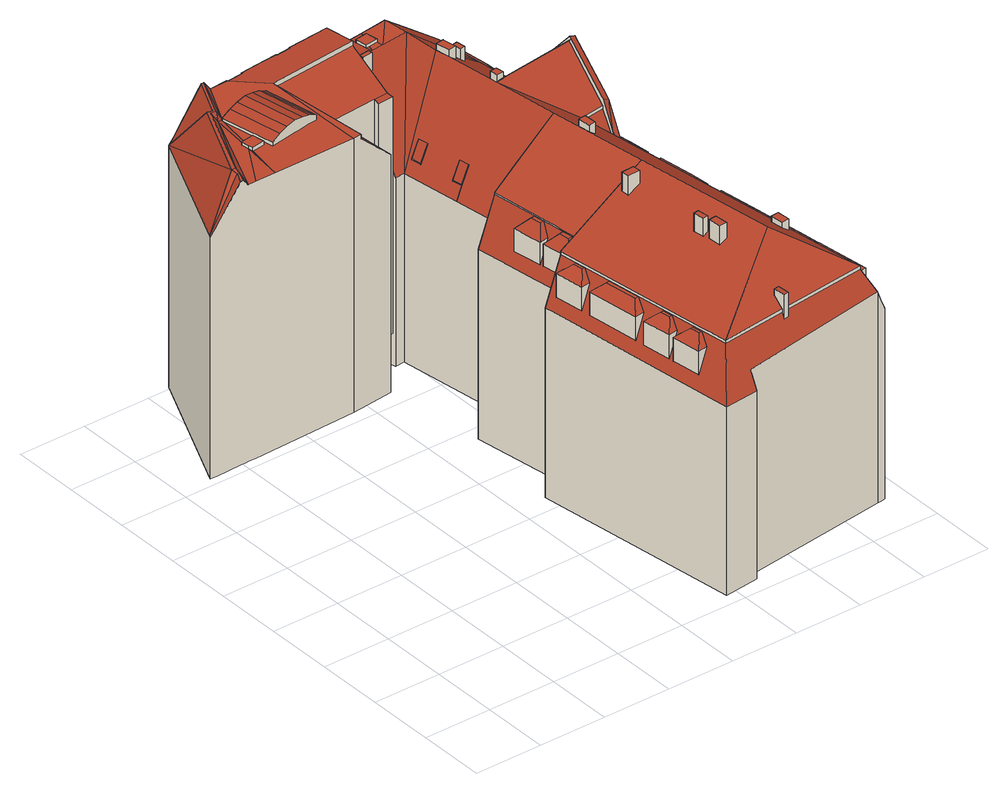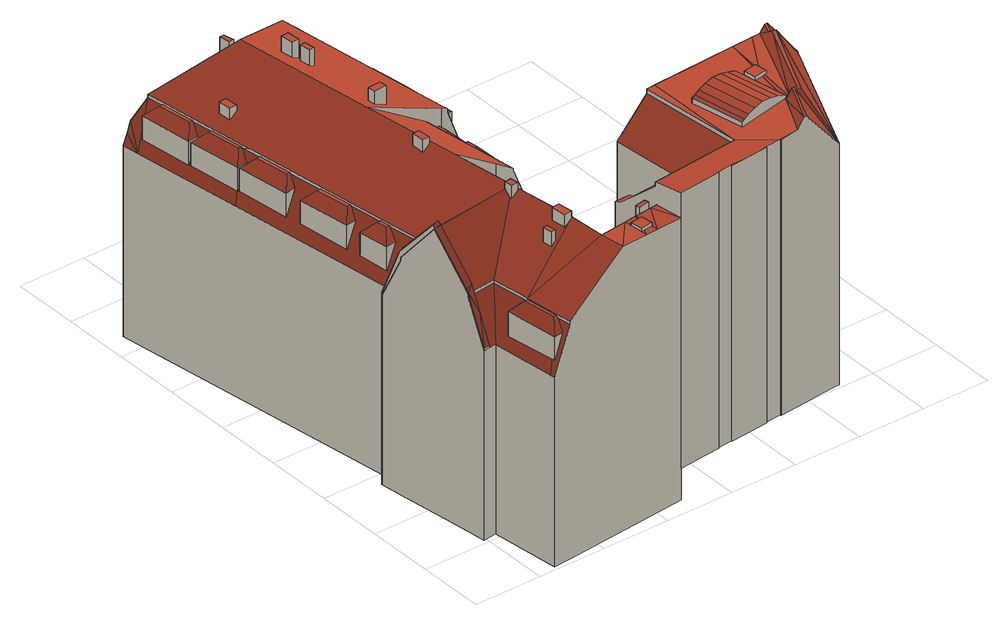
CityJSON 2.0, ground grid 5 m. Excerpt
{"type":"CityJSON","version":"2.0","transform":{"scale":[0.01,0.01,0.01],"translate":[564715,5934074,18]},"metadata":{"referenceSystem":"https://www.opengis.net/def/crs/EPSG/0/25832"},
"CityObjects":{
"building1":{"type":"Building","attributes":{"Grundfläche 2D":"136.764460","Grundhöhe NN":"20.629"},"children":["building1-1"],"geometry":[{"type":"Solid","lod":"3","boundaries":[[[[0,1,2,3]],[[1,4,5,2]],[[4,6,7,5]],[[6,8,9,7]],[[8,10,11,9]],[[10,12,13,11]],[[14,13,12,15,16,17,18,19,20]],[[21,22,23,24,25,26,27,28,29,30,31,32]],[[33,23,22]],[[34,25,24]],[[35,27,26]],[[36,37,28]],[[38,39,40,41,42]],[[43,44,38]],[[44,39,38]],[[45,46,47,48,49,43,50,29,28,37,51,52,53,54,55,56,57,58,59,60,61,62]],[[43,49,44]],[[63,52,51,41,40,39,49,48,47]],[[49,39,44]],[[64,29,50]],[[65,51,37]],[[66,67,51,65]],[[68,69,70,71,72,73,74]],[[75,76,72]],[[72,76,77,78]],[[79,80,75,81,82,83]],[[72,78,73]],[[75,80,76]],[[79,84,85,80]],[[86,87,67,66,65,88,74,73,78,77,76]],[[86,76,80,85]],[[89,42,85,84]],[[42,41,86]],[[86,41,87]],[[86,85,42]],[[90,91,92,93]],[[94,91,90,95,96,97]],[[98,99,96,95]],[[87,41,67]],[[41,51,67]],[[29,64,92,91]],[[94,30,29,91]],[[57,56,55,54,53,52,63,18,17,16,15,12,10,8,6,4,1,0]],[[18,63,47,46,20,19]],[[9,11,13,14,20,46,45,62,61,60,59,58,3,2,5,7]],[[58,57,0,3]],[[100,101,33,22,21,32,102,103]],[[24,23,104,105]],[[106,107,35,26,25,34,108,109]],[[28,27,110,111]],[[23,33,101,104]],[[27,35,107,110]],[[34,24,105,108]],[[36,28,111,112]],[[113,114,115,116,117,72,71,70,69,68,74,88,65,37,36,112,118]],[[81,75,72,117,119]],[[120,121,122,123,124,125,126,50,43,38,42,89,84,79,83,82,81,119,127]],[[128,93,92,64,50,126,129]],[[90,93,128,130]],[[95,90,130,131]],[[98,95,131,132]],[[99,98,132,133]],[[96,99,133,134,135,102,32,31,30,94,97]],[[129,126,125,124,123,122,121,120,127,119,117,116,115,114,113,118,112,111,110,107,106,109,108,105,104,101,100,103,102,135,134,133,132,131,130,128]]]],"semantics":{"surfaces":[{"type":"RoofSurface"},{"type":"WallSurface"},{"type":"GroundSurface"}],"values":[[0,0,0,0,0,0,0,0,0,0,0,0,0,0,0,0,0,0,0,0,0,0,0,0,0,0,0,0,0,0,0,0,0,0,0,0,0,0,0,0,1,1,1,1,1,1,1,1,1,1,1,1,1,1,1,1,1,1,1,1,1,1,1,2]]}}]},
"building1-1":{"type":"BuildingInstallation","parents":["building1"],"geometry":[{"type":"MultiSurface","lod":"3","boundaries":[[[136,137,138,139,140,141,142,143]],[[144,39,139,138]],[[39,44,140,139]],[[141,140,44,145]],[[145,49,146,143,142,141]],[[146,147,136,143]],[[147,48,40,144,138,137,136]]],"semantics":{"surfaces":[{"type":"RoofSurface"},{"type":"WallSurface"}],"values":[0,1,1,1,1,1,1]}}]},
"building2":{"type":"Building","attributes":{"Grundfläche 2D":"460.337021","Grundhöhe NN":"18.291"},"children":["building2-1","building2-2","building2-3","building2-4","building2-5","building2-6","building2-7","building2-8","building2-9","building2-10","building2-11","building2-12","building2-13","building2-14","building2-15","building2-16","building2-17","building2-18","building2-19","building2-20","building2-21","building2-22","building2-23","building2-24","building2-25","building2-26","building2-27"],"geometry":[{"type":"Solid","lod":"3","boundaries":[[[[148,149,150,151,152,153,154,155,156,157,158]],[[159,160,161,149]],[[161,150,149]],[[162,163,160]],[[163,161,160]],[[164,150,161,165,166,167,168,169],[170,171,172]],[[172,171,170]],[[173,174,175,176,177,178,179,180,166,165,181,182,183]],[[184,185,186,187,181]],[[182,181,187,186,188,189]],[[190,191,192,193,194,195,196,197,198]],[[199,200,195,194,193,192,191,201,202,203]],[[204,205,206,207,208,209]],[[206,205,210,211,212,213,214,215]],[[216,217,218,213,212,211,219,220,221]],[[222,223,224,225,226,227]],[[228,229,225]],[[225,229,226]],[[228,230,231,232,233,234,235]],[[233,229,228,235,234]],[[236,237,230]],[[231,230,237,233,232]],[[238,237,236]],[[239,240,241,242,243,244,245,246,247,248,249]],[[250,251,227,226]],[[251,250,252,195,200,199,203,253,227]],[[254,255,242,241,256,257,258,259,260,196,195]],[[242,255,261,262,263,264,265,266,267,268,269]],[[270,271,272,273,274,275,226,229,233,237,238]],[[275,250,226]],[[252,250,275,276,277,278,279,280,281,255,254,195],[282,283,284,276]],[[284,283,282,276]],[[285,286,287,288,289,290,291,292,293,294,295,296,297]],[[289,298,290]],[[154,153,299,300,301,302,303,304,305,306]],[[256,241,240,307,308]],[[279,261,255,281,280]],[[243,242,269,268,267,290,298,245,244]],[[206,203,202,201,208,207]],[[227,253,203,206,215,214,213,218,217,216,223,222]],[[249,248,247,304,303,302,301,300,299,153,240,239]],[[151,150,256,308,307,240,153,152]],[[150,164,169,168,167,166,258,257,256]],[[259,258,166,180,179,178,177,176,175,174,173,183,182,196,260]],[[188,198,197,196,182,189]],[[285,297,296,295,294,293,292,291,290,267,266,265,264,263,262]],[[155,154,309,310]],[[156,155,310,311]],[[312,158,157,156,311,313]],[[314,149,148,158,312,315]],[[316,317,162,160,159,149,314,318]],[[163,162,317,319]],[[181,165,161,163,319,320]],[[185,184,181,320,321]],[[185,321,322,323,324,325,326,327,209,208,201,191,190,198,188,186]],[[328,205,204,209,327,329]],[[219,211,210,205,328,330]],[[220,219,330,331,332,333,334,236,230,228,225,224,223,216,221]],[[335,336,274,273,272,271,270,238,236,334,337]],[[275,274,336,338]],[[339,279,278,277,276,275,338,340]],[[286,285,262,261,279,339,341,342]],[[289,288,287,286,342,343]],[[298,289,343,344]],[[345,305,304,247,246,245,298,344,346,347]],[[154,306,305,345,309]],[[341,339,340,338,336,335,337,334,333,332,331,330,328,329,327,326,325,324,323,322,321,320,319,317,316,318,314,315,312,313,311,310,309,345,347,346,344,343,342]]]],"semantics":{"surfaces":[{"type":"RoofSurface"},{"type":"WallSurface"},{"type":"GroundSurface"}],"values":[[0,0,0,0,0,0,0,0,0,0,0,0,0,0,0,0,0,0,0,0,0,0,0,0,0,0,0,0,0,0,0,0,0,0,0,0,1,1,1,1,1,1,1,1,1,1,1,1,1,1,1,1,1,1,1,1,1,1,1,1,1,1,1,1,1,1,2]]}}]},
"building2-1":{"type":"BuildingInstallation","parents":["building2"],"geometry":[{"type":"MultiSurface","lod":"3","boundaries":[[[348,300,349,350,351]],[[351,352,353,354,355,356,348]],[[355,354,353,357,299]],[[299,300,356,355]],[[300,348,356]],[[351,358,359,353,352]],[[353,359,357]],[[351,350,358]]],"semantics":{"surfaces":[{"type":"RoofSurface"},{"type":"WallSurface"}],"values":[0,0,0,0,0,1,1,1]}}]},
"building2-2":{"type":"BuildingInstallation","parents":["building2"],"geometry":[{"type":"MultiSurface","lod":"3","boundaries":[[[360,361,362,363]],[[362,364,176,365,366,363]],[[362,361,367,364]],[[175,367,361,360,368,369]],[[360,363,370,371]],[[368,360,371]],[[175,176,364,367]],[[363,366,370]]],"semantics":{"surfaces":[{"type":"RoofSurface"},{"type":"WallSurface"}],"values":[0,0,0,0,1,1,1,1]}}]},
"building2-3":{"type":"BuildingInstallation","parents":["building2"],"geometry":[{"type":"MultiSurface","lod":"3","boundaries":[[[372,373,374,375,376]],[[372,377,167,378,379,373]],[[372,376,380,377]],[[166,376,375,374,381,382]],[[166,380,376]],[[374,373,383,384]],[[381,374,384]],[[166,167,377,380]],[[373,379,383]]],"semantics":{"surfaces":[{"type":"RoofSurface"},{"type":"WallSurface"}],"values":[0,0,0,0,0,1,1,1,1]}}]},
"building2-4":{"type":"BuildingInstallation","parents":["building2"],"geometry":[{"type":"MultiSurface","lod":"3","boundaries":[[[385,386,387,388,389]],[[390,386,385,391]],[[392,393,385,389]],[[394,395,385,393,169,396]],[[391,385,395]],[[391,395,397]],[[168,392,389,388,387,398,399]],[[387,386,400,401]],[[398,387,401]],[[168,169,393,392]],[[172,395,394]],[[172,171,397,395]],[[171,170,391,397]],[[170,402,390,391]],[[402,400,386,390]]],"semantics":{"surfaces":[{"type":"RoofSurface"},{"type":"WallSurface"}],"values":[0,0,0,0,0,0,0,1,1,1,1,1,1,1,1]}}]},
"building2-5":{"type":"BuildingInstallation","parents":["building2"],"geometry":[{"type":"MultiSurface","lod":"3","boundaries":[[[403,404,405,406,407,408]],[[235,231,408,407,409]],[[231,410,403,408]],[[410,232,404,403]],[[411,406,405,404,232,234]],[[411,409,407,406]]],"semantics":{"surfaces":[{"type":"RoofSurface"},{"type":"WallSurface"}],"values":[0,1,1,1,1,1]}}]},
"building2-6":{"type":"BuildingInstallation","parents":["building2"],"geometry":[{"type":"MultiSurface","lod":"3","boundaries":[[[412,413,414,415,416,417,418,419]],[[412,297,420,421,413]],[[422,423,296,419,418,417]],[[296,297,412,419]],[[424,425,426,417,416,415,414,413,427,428]],[[417,426,422]],[[413,421,427]]],"semantics":{"surfaces":[{"type":"RoofSurface"},{"type":"WallSurface"}],"values":[0,0,0,0,1,1,1]}}]},
"building2-7":{"type":"BuildingInstallation","parents":["building2"],"geometry":[{"type":"MultiSurface","lod":"3","boundaries":[[[429,430,302,431,432,433]],[[301,302,430,434]],[[430,429,433,435,436,434]],[[437,301,434,436,435,438,439]],[[435,433,440,441]],[[441,438,435]],[[433,432,440]]],"semantics":{"surfaces":[{"type":"RoofSurface"},{"type":"WallSurface"}],"values":[0,0,0,0,1,1,1]}}]},
"building2-8":{"type":"BuildingInstallation","parents":["building2"],"geometry":[{"type":"MultiSurface","lod":"3","boundaries":[[[442,443,444,445,446]],[[443,442,447,448,449]],[[446,445,444,450,451]],[[442,446,451,447]],[[443,452,453,444]],[[450,444,453]],[[452,443,449]]],"semantics":{"surfaces":[{"type":"RoofSurface"},{"type":"WallSurface"}],"values":[0,0,0,0,1,1,1]}}]},
"building2-9":{"type":"BuildingInstallation","parents":["building2"],"geometry":[{"type":"MultiSurface","lod":"3","boundaries":[[[454,455,456,457,458,459,460,461]],[[457,462,193]],[[193,199,463,459,458,457]],[[464,462,457,456]],[[463,465,460,459]],[[466,455,454,461,460,465,200,194]],[[455,466,464,456]]],"semantics":{"surfaces":[{"type":"RoofSurface"},{"type":"WallSurface"}],"values":[0,1,1,1,1,1,1]}}]},
"building2-10":{"type":"BuildingInstallation","parents":["building2"],"geometry":[{"type":"MultiSurface","lod":"3","boundaries":[[[467,468,469,470,471]],[[467,472,468]],[[473,470,469]],[[474,473,469,468,251,475]],[[470,473,474,476]],[[477,467,471,470,476,478]],[[472,467,477,479]],[[468,472,479,251]]],"semantics":{"surfaces":[{"type":"RoofSurface"},{"type":"WallSurface"}],"values":[0,0,0,1,1,1,1,1]}}]},
"building2-11":{"type":"BuildingInstallation","parents":["building2"],"geometry":[{"type":"MultiSurface","lod":"3","boundaries":[[[480,481,482,483,484,485]],[[484,483,486,487,488,485]],[[489,482,481,480,490,491]],[[483,482,492,493]],[[489,492,482]],[[483,493,486]],[[480,485,494,495]],[[495,490,480]],[[485,488,494]]],"semantics":{"surfaces":[{"type":"RoofSurface"},{"type":"WallSurface"}],"values":[0,0,0,0,0,0,1,1,1]}}]},
"building2-12":{"type":"BuildingInstallation","parents":["building2"],"geometry":[{"type":"MultiSurface","lod":"3","boundaries":[[[496,497,498,499]],[[499,498,500,501]],[[496,499,501,502]],[[497,496,502,503]],[[498,497,503,500]]],"semantics":{"surfaces":[{"type":"RoofSurface"},{"type":"WallSurface"}],"values":[0,1,1,1,1]}}]},
"building2-13":{"type":"BuildingInstallation","parents":["building2"],"geometry":[{"type":"MultiSurface","lod":"3","boundaries":[[[504,505,506,507]],[[507,506,508,509]],[[504,507,509,510]],[[505,504,510,511]],[[506,505,511,508]]],"semantics":{"surfaces":[{"type":"RoofSurface"},{"type":"WallSurface"}],"values":[0,1,1,1,1]}}]},
"building2-14":{"type":"BuildingInstallation","parents":["building2"],"geometry":[{"type":"MultiSurface","lod":"3","boundaries":[[[512,513,514,515,516]],[[512,517,178,518,519,513]],[[520,517,512,516]],[[177,520,516,515,514,521,522]],[[514,513,523,524]],[[524,521,514]],[[177,178,517,520]],[[513,519,523]]],"semantics":{"surfaces":[{"type":"RoofSurface"},{"type":"WallSurface"}],"values":[0,0,0,0,1,1,1,1]}}]},
"building2-15":{"type":"BuildingInstallation","parents":["building2"],"geometry":[{"type":"MultiSurface","lod":"3","boundaries":[[[525,526,527,528]],[[529,530,528,527]],[[527,526,531,529]],[[525,528,530,532]],[[532,531,526,525]]],"semantics":{"surfaces":[{"type":"RoofSurface"},{"type":"WallSurface"}],"values":[0,1,1,1,1]}}]},
"building2-16":{"type":"BuildingInstallation","parents":["building2"],"geometry":[{"type":"MultiSurface","lod":"3","boundaries":[[[533,534,535,536,537,538]],[[152,539,536,535,534,540,307]],[[539,541,537,536]],[[308,542,533,538,537,541,151]],[[542,540,534,533]]],"semantics":{"surfaces":[{"type":"RoofSurface"},{"type":"WallSurface"}],"values":[0,1,1,1,1]}}]},
"building2-17":{"type":"BuildingInstallation","parents":["building2"],"geometry":[{"type":"MultiSurface","lod":"3","boundaries":[[[183,543,544,545,546,547]],[[548,545,544,549]],[[543,550,549,544]],[[551,548,549,550,173,552]],[[546,545,553]],[[183,173,550,543]],[[548,551,554]],[[545,548,554,553]]],"semantics":{"surfaces":[{"type":"RoofSurface"},{"type":"WallSurface"}],"values":[0,0,0,0,1,1,1,1]}}]},
"building2-18":{"type":"BuildingInstallation","parents":["building2"],"geometry":[{"type":"MultiSurface","lod":"3","boundaries":[[[555,556,557,558,559,560]],[[561,562,557,556]],[[562,563,558,557]],[[564,560,559,558,563,565]],[[564,566,561,556,555,560]]],"semantics":{"surfaces":[{"type":"RoofSurface"},{"type":"WallSurface"}],"values":[0,1,1,1,1]}}]},
"building2-19":{"type":"BuildingInstallation","parents":["building2"],"geometry":[{"type":"MultiSurface","lod":"3","boundaries":[[[567,568,569,570,214,571]],[[572,573,574,575,576,577,569,568,567]],[[578,576,575]],[[218,579,577,576,578,580]],[[579,570,569,577]],[[567,571,581]],[[573,572,567,581,582,583,212,584,575,574]],[[578,575,584,585]],[[580,578,585]],[[218,213,214,570,579]]],"semantics":{"surfaces":[{"type":"RoofSurface"},{"type":"WallSurface"}],"values":[0,0,0,0,0,1,1,1,1,1]}}]},
"building2-20":{"type":"BuildingInstallation","parents":["building2"],"geometry":[{"type":"MultiSurface","lod":"3","boundaries":[[[586,587,588,589,590,591,592,593]],[[592,293,594,595,593]],[[596,292,591,590,589]],[[292,293,592,591]],[[597,598,589,588,587,586,593,599,600]],[[598,601,596,589]],[[602,596,601]],[[593,595,599]]],"semantics":{"surfaces":[{"type":"RoofSurface"},{"type":"WallSurface"}],"values":[0,0,0,0,1,1,1,1]}}]},
"building2-21":{"type":"BuildingInstallation","parents":["building2"],"geometry":[{"type":"MultiSurface","lod":"3","boundaries":[[[603,604,605]],[[606,604,603]],[[607,604,606]],[[608,609,610,611,612,606]],[[612,607,606]],[[613,614,615,616,610,609]],[[617,615,614]],[[618,619,617]],[[617,619,620,615]],[[621,619,618]],[[184,185,603,605]],[[185,186,188,198,190,191,201,208,209,618,617,614,613,609,608,606,603]],[[209,204,621,618]],[[189,622,187,184,605,604,607,612,611,610,616,615,620,619,621,204,623,207,202,624,192,625,197]]],"semantics":{"surfaces":[{"type":"RoofSurface"},{"type":"WallSurface"}],"values":[0,0,0,0,0,0,0,0,0,0,1,1,1,1]}}]},
"building2-22":{"type":"BuildingInstallation","parents":["building2"],"geometry":[{"type":"MultiSurface","lod":"3","boundaries":[[[626,627,628,629,630]],[[631,628,627,632]],[[631,633,634,630,629,628]],[[634,635,626,630]],[[635,632,627,626]]],"semantics":{"surfaces":[{"type":"RoofSurface"},{"type":"WallSurface"}],"values":[0,1,1,1,1]}}]},
"building2-23":{"type":"BuildingInstallation","parents":["building2"],"geometry":[{"type":"MultiSurface","lod":"3","boundaries":[[[636,637,638,639]],[[640,641,639,638]],[[636,639,641,642]],[[642,643,637,636]],[[638,637,643,640]]],"semantics":{"surfaces":[{"type":"RoofSurface"},{"type":"WallSurface"}],"values":[0,1,1,1,1]}}]},
"building2-24":{"type":"BuildingInstallation","parents":["building2"],"geometry":[{"type":"MultiSurface","lod":"3","boundaries":[[[644,645,646,647]],[[647,646,648,649]],[[644,647,649,650]],[[645,644,650,651]],[[651,648,646,645]]],"semantics":{"surfaces":[{"type":"RoofSurface"},{"type":"WallSurface"}],"values":[0,1,1,1,1]}}]},
"building2-25":{"type":"BuildingInstallation","parents":["building2"],"geometry":[{"type":"MultiSurface","lod":"3","boundaries":[[[652,653,654,655]],[[655,654,656,657]],[[652,655,657,658]],[[653,652,658,659]],[[654,653,659,656]]],"semantics":{"surfaces":[{"type":"RoofSurface"},{"type":"WallSurface"}],"values":[0,1,1,1,1]}}]},
"building2-26":{"type":"BuildingInstallation","parents":["building2"],"geometry":[{"type":"MultiSurface","lod":"3","boundaries":[[[660,661,662,663,664]],[[665,662,661,660,666,667]],[[663,662,665,668]],[[664,663,668,669]],[[660,664,669,666]]],"semantics":{"surfaces":[{"type":"RoofSurface"},{"type":"WallSurface"}],"values":[0,1,1,1,1]}}]},
"building2-27":{"type":"BuildingInstallation","parents":["building2"],"geometry":[{"type":"MultiSurface","lod":"3","boundaries":[[[670,671,672,673]],[[674,673,672]],[[675,673,674]],[[675,676,673]],[[672,671,677,282]],[[674,672,282,284]],[[284,678,675,674]],[[679,677,671,670]],[[675,678,680,676]],[[676,680,283,673]],[[670,673,283,679]]],"semantics":{"surfaces":[{"type":"RoofSurface"},{"type":"WallSurface"}],"values":[0,0,0,0,1,1,1,1,1,1,1]}}]}
},
"vertices":[
[1044,3525,2318],[1020,3520,2329],[1093,3117,2329],[1117,3121,2318],[984,3514,2348],[1057,3111,2348],[924,3503,2366],[997,3100,2366],[856,3490,2378],[929,3087,2378],[783,3477,2366],[856,3074,2366],[719,3466,2348],[792,3063,2348],[747,3054,2329],[674,3458,2329],[664,3456,2325],[654,3454,2321],[647,3453,2318],[650,3432,2318],[720,3049,2318],[1580,3849,2291],[1574,3849,2291],[1476,3832,2292],[1365,3821,2292],[1200,3814,2292],[1136,3808,2292],[1073,3793,2292],[952,3782,2292],[1163,3603,2281],[1835,3666,2281],[1833,3677,2282],[1792,3869,2289],[1476,3839,2292],[1365,3829,2292],[1072,3802,2292],[951,3791,2292],[808,3777,2297],[387,2797,2299],[580,3112,2298],[586,3170,2298],[618,3455,2300],[329,2795,2300],[546,2801,2295],[580,3111,2298],[856,3074,2290],[720,3049,2293],[650,3432,2296],[607,3173,2296],[591,3075,2296],[1171,2819,2281],[656,3466,2297],[654,3454,2297],[664,3456,2296],[674,3458,2296],[924,3503,2289],[1020,3520,2286],[1044,3525,2285],[1117,3121,2283],[1093,3117,2284],[1057,3111,2285],[954,3092,2288],[929,3087,2288],[647,3453,2297],[1235,2826,2281],[756,3772,2368],[617,3478,2368],[613,3472,2368],[714,3769,2341],[531,3751,2121],[513,3750,2100],[496,3748,2080],[461,3745,2038],[604,3492,2368],[736,3771,2368],[37,2808,2038],[289,2909,2368],[564,3495,2368],[568,3501,2368],[268,2793,2349],[302,2872,2349],[27,2787,2038],[64,2788,2085],[77,2788,2102],[287,2794,2349],[320,2869,2349],[320,2906,2368],[577,3481,2368],[741,3771,2368],[317,2795,2315],[1446,3362,2015],[1163,3603,2248],[1235,2826,2248],[1488,2854,2015],[1835,3666,2248],[1784,3391,2015],[1894,3400,2015],[1838,3654,2238],[1788,3350,2004],[1903,3357,2004],[1574,3849,263],[1476,3839,263],[1792,3869,263],[1580,3849,263],[1476,3832,263],[1365,3821,263],[1136,3808,263],[1072,3802,263],[1365,3829,263],[1200,3814,263],[1073,3793,263],[952,3782,263],[951,3791,263],[736,3771,263],[714,3769,263],[531,3751,263],[496,3748,263],[461,3745,263],[741,3771,263],[27,2787,263],[77,2788,263],[268,2793,263],[287,2794,263],[317,2795,263],[329,2795,263],[387,2797,263],[1171,2819,263],[64,2788,263],[1488,2854,263],[1235,2826,263],[1446,3362,263],[1784,3391,263],[1788,3350,263],[1903,3357,263],[1838,3654,263],[1835,3666,263],
[670,3182,2322],[607,3173,2322],[572,3168,2322],[580,3112,2322],[580,3111,2322],[585,3074,2322],[591,3075,2322],[683,3088,2322],[572,3168,2298],[585,3074,2296],[683,3088,2294],[670,3182,2295],
[3256,312,1582],[3284,316,1583],[3198,379,1753],[2565,307,1753],[2528,303,1753],[2042,248,1753],[1926,91,1416],[2182,119,1414],[2183,120,1414],[2178,158,1507],[2176,173,1542],[3285,316,1581],[3314,320,1509],[3331,449,1431],[3347,323,1432],[3347,324,1432],[3192,430,1753],[3221,1269,1428],[3091,1176,1753],[3127,910,1753],[3147,764,1753],[3183,498,1753],[3256,439,1604],[3255,438,1608],[3253,438,1610],[2935,2334,1753],[2944,2268,1753],[2967,2096,1753],[3003,1830,1753],[3036,1585,1753],[3072,1319,1753],[3081,1251,1753],[3083,1238,1753],[3046,2587,1423],[2882,2725,1753],[2922,2425,1753],[3082,2592,1423],[3124,2596,1423],[3106,2743,1726],[3074,2660,1564],[3104,2756,1753],[3062,2750,1753],[3069,3033,2108],[3068,3043,2121],[3027,3037,2121],[2453,2963,2121],[2402,2957,2121],[2393,2956,2121],[2882,2725,1776],[3062,2750,1776],[3104,2756,1776],[2448,3002,2075],[2401,2962,2114],[3032,3329,1776],[2991,3325,1776],[2810,3303,1776],[2973,3463,1423],[2917,3457,1423],[2810,3303,1753],[2991,3325,1753],[3032,3329,1753],[3015,3468,1423],[2908,3534,1423],[2865,3932,1423],[2832,3906,1514],[2745,3839,1753],[2777,3578,1753],[2784,3519,1753],[2731,3956,1753],[2735,3916,1753],[2743,3854,1753],[2861,3968,1423],[2826,3965,1512],[2814,3964,1541],[2745,3839,1776],[2731,3956,1776],[2451,3930,1992],[2284,3915,2121],[2305,3733,2121],[2775,3592,1776],[2083,3896,2115],[2104,3709,2121],[1992,3887,2112],[1997,3837,2114],[2007,3747,2118],[2013,3698,2121],[2031,3750,2119],[2065,3845,2116],[1792,3869,2106],[1884,3683,2121],[1833,3677,2121],[2025,378,1776],[2042,248,1776],[2701,661,2121],[2558,1726,2121],[2435,1712,2061],[2043,1667,1868],[1911,1651,1803],[1861,1645,1779],[1860,1645,1778],[1868,1590,1778],[2017,445,1776],[2325,3463,2121],[2329,3463,2118],[2340,3354,2121],[2784,3519,1776],[2393,2952,2121],[2458,2469,2121],[3198,379,1776],[3192,430,1776],[3083,1238,1776],[3081,1251,1776],[2944,2268,1776],[2103,2428,1879],[1952,2410,1776],[2011,1927,1772],[2014,1903,1772],[2024,1825,1771],[2041,1683,1770],[2043,1667,1770],[2342,1701,1973],[2435,1712,2037],[1835,3666,2097],[1838,3654,2074],[1845,3623,2009],[1894,3400,1551],[1908,3335,1416],[1983,3343,1416],[2041,2900,1416],[2090,2528,1416],[2100,2452,1416],[2103,2428,1416],[2151,2433,1513],[2210,2440,1633],[2087,2907,1507],[2146,2916,1626],[2087,2906,1507],[1952,2410,1761],[1809,2394,1423],[1846,2128,1423],[1876,1909,1423],[1911,1652,1423],[2043,1667,1761],[2041,1683,1761],[2033,1747,1761],[2024,1825,1761],[2014,1903,1761],[2011,1927,1761],[2003,1992,1761],[1994,2070,1761],[1911,1651,1423],[1946,985,1753],[1914,1231,1753],[1887,1440,1753],[1877,1514,1753],[1868,1590,1753],[1860,1645,1753],[1728,1630,1423],[1736,1573,1423],[2528,303,1776],[2565,307,1776],[1926,91,29],[2182,119,29],[2183,120,29],[2176,173,29],[2178,158,29],[3284,316,29],[3256,312,29],[3314,320,29],[3347,323,29],[3285,316,29],[3347,324,29],[3046,2587,29],[3124,2596,29],[3106,2743,29],[3104,2756,29],[3069,3033,29],[3068,3043,29],[3032,3329,29],[3015,3468,29],[2917,3457,29],[2973,3463,29],[2861,3968,29],[2826,3965,29],[2814,3964,29],[2731,3956,29],[1792,3869,29],[1838,3654,29],[1908,3335,29],[1835,3666,29],[1983,3343,29],[2103,2428,29],[2100,2452,29],[1952,2410,29],[1809,2394,29],[1911,1652,29],[1911,1651,29],[1728,1630,29],[1861,1645,29],[1860,1645,29],
[1859,1249,1730],[1887,1283,1702],[1877,1301,1684],[1808,1292,1685],[1849,972,1684],[1858,901,1683],[1899,956,1731],[1917,981,1753],[1885,1228,1753],[1928,910,1683],[1808,1292,1510],[1858,901,1508],
[3063,2172,1689],[2999,2093,1761],[3033,1842,1761],[3114,1776,1689],[3002,1838,1761],[3021,1798,1721],[3040,1766,1689],[2968,2088,1761],[2986,2162,1689],[2977,2129,1721],[3114,1776,1516],[3063,2172,1511],
[3154,922,1761],[3239,856,1689],[3187,1252,1689],[3137,1192,1743],[3120,1172,1761],[3126,918,1761],[3145,879,1723],[3164,846,1689],[3092,1168,1761],[3110,1242,1689],[3100,1208,1722],[3239,856,1516],[3187,1252,1511],
[3210,510,1761],[3294,444,1689],[3243,840,1689],[3193,780,1743],[3176,760,1761],[3258,439,1689],[3256,439,1689],[3148,756,1761],[3182,506,1761],[3219,434,1689],[3253,438,1689],[3200,467,1722],[3255,438,1689],[3166,830,1689],[3156,796,1722],[3294,444,1516],[3243,840,1511],[3258,439,1599],
[1996,3837,2139],[2007,3747,2139],[2031,3750,2139],[2098,3758,2139],[2087,3848,2139],[1997,3837,2139],[2087,3848,2116],[1996,3837,2114],[2098,3758,2119],
[1961,2066,1761],[1882,2133,1682],[1893,2057,1682],[1903,1979,1682],[1907,1951,1682],[1912,1914,1682],[1956,1970,1742],[1970,1988,1761],[1973,2107,1721],[1952,2143,1682],[1980,1923,1682],[1991,1957,1721],[1903,1979,1513],[1907,1951,1513],[1912,1914,1514],[1882,2133,1512],[1885,2113,1513],
[1824,1535,1729],[1855,1511,1753],[1850,1568,1703],[1841,1586,1686],[1771,1577,1687],[1864,1437,1753],[1799,1361,1685],[1846,1416,1734],[1879,1408,1722],[1869,1370,1685],[1870,1375,1690],[1771,1577,1512],[1799,1361,1511],
[1982,516,1748],[1899,582,1682],[1927,366,1681],[1974,422,1730],[1992,442,1748],[2005,519,1748],[1989,550,1718],[1968,591,1681],[1996,375,1681],[2015,445,1748],[1899,582,1507],[1927,366,1506],
[2402,2957,2169],[2402,2954,2169],[2453,2960,2169],[2453,2963,2169],[2448,3002,2169],[2445,3021,2169],[2394,3015,2169],[2401,2962,2169],[2453,2963,2120],[2445,3021,2075],[2453,2960,2117],[2394,3015,2113],[2402,2954,2117],
[2387,3470,2166],[2329,3463,2166],[2343,3355,2169],[2401,3362,2169],[2399,3376,2169],[2387,3471,2166],[2343,3354,2169],[2343,3354,2118],[2343,3355,2118],[2401,3362,2074],[2387,3470,2074],[2399,3376,2074],[2387,3471,2074],
[1894,618,1682],[1942,674,1731],[1959,695,1749],[1950,769,1749],[1920,792,1726],[1866,835,1683],[1972,773,1748],[1946,824,1700],[1936,844,1682],[1982,697,1749],[1964,627,1682],[1965,633,1687],[1982,698,1749],[1972,772,1749],[1866,835,1508],[1894,618,1507],
[2431,958,2143],[2470,963,2143],[2460,1043,2143],[2421,1038,2143],[2460,1043,2029],[2421,1038,2010],[2431,958,2010],[2470,963,2029],
[2351,1597,2154],[2445,1604,2154],[2441,1661,2154],[2347,1655,2154],[2441,1661,2060],[2347,1655,2014],[2351,1597,2012],[2445,1604,2058],
[3099,1330,1761],[3183,1264,1689],[3132,1660,1689],[3082,1601,1743],[3065,1581,1761],[3071,1327,1761],[3089,1288,1723],[3109,1255,1689],[3037,1577,1761],[3055,1650,1689],[3045,1617,1722],[3183,1264,1516],[3132,1660,1511],
[2040,3251,1513],[2099,3259,1632],[2088,3335,1631],[2029,3327,1513],[2088,3335,1621],[2029,3327,1503],[2099,3259,1622],[2040,3251,1503],
[2557,374,1894],[2520,370,1894],[2528,303,1891],[2530,285,1890],[2567,290,1890],[2565,307,1891],[2530,285,1712],[2520,370,1845],[2567,290,1712],[2557,374,1845],
[2924,2416,1761],[2952,2420,1761],[3018,2509,1689],[2941,2499,1689],[2931,2460,1723],[3046,2280,1689],[2962,2345,1761],[2934,2342,1761],[2971,2271,1690],[2952,2304,1723],[3018,2509,1512],[3046,2280,1518],
[2180,2462,1588],[2207,2466,1644],[2197,2542,1642],[2138,2534,1522],[2144,2489,1523],[2148,2458,1524],[2207,2466,1634],[2197,2542,1632],[2138,2534,1512],[2148,2458,1514],[2144,2489,1513],[2180,2462,1578],
[2878,3531,1689],[2827,3572,1740],[2799,3595,1768],[2775,3592,1768],[2808,3522,1689],[2869,3603,1689],[2868,3609,1689],[2839,3851,1689],[2829,3927,1689],[2793,3876,1737],[2769,3842,1768],[2829,3928,1689],[2745,3839,1768],[2760,3919,1690],[2878,3531,1504],[2869,3603,1504],[2868,3609,1504],[2829,3927,1514],[2829,3928,1514],
[1916,1886,1682],[1926,1812,1682],[1937,1735,1682],[1946,1669,1682],[1986,1724,1740],[2001,1743,1761],[1991,1821,1761],[1916,1889,1682],[2003,1863,1721],[1983,1898,1682],[2009,1678,1682],[1942,1699,1515],[1946,1669,1516],[1916,1889,1515],[1916,1886,1515],[2009,1678,1679],[2010,1678,1682],
[3124,2596,1442],[3074,2660,1622],[3082,2592,1442],[3106,2743,1810],[3064,2738,1829],[3104,2756,1825],[3069,3033,2142],[3028,3028,2160],[3062,2750,1843],[3064,2740,1831],[3068,3043,2130],[3033,3320,1809],[2992,3315,1827],[3027,3037,2149],[3032,3329,1785],[3015,3468,1442],[2983,3384,1649],[2991,3325,1803],[2973,3463,1442],[3064,2740,1731],[2983,3384,1613],[3020,3092,2056],[3033,2983,2056],
[2469,3478,2094],[2477,3409,2094],[2512,3413,2094],[2512,3418,2094],[2504,3482,2094],[2512,3413,1987],[2477,3409,2014],[2512,3418,1987],[2504,3482,1986],[2469,3478,2013],
[2504,2178,2162],[2556,2181,2162],[2551,2276,2162],[2498,2273,2162],[2551,2276,2070],[2498,2273,2110],[2504,2178,2116],[2556,2181,2076],
[1891,3633,2154],[1969,3643,2154],[1964,3675,2154],[1887,3665,2154],[1964,3675,2085],[1887,3665,2084],[1891,3633,2018],[1969,3643,2020],
[2989,883,1922],[3045,888,1922],[3037,985,1922],[2981,980,1922],[3037,985,1836],[2981,980,1878],[2989,883,1882],[3045,888,1839],
[2499,920,2151],[2474,918,2151],[2443,915,2151],[2451,819,2151],[2507,824,2151],[2443,915,2013],[2499,920,2040],[2474,918,2028],[2451,819,2010],[2507,824,2038],
[2136,2990,1635],[2076,2982,1516],[2087,2907,1517],[2146,2916,1636],[2087,2906,1517],[2146,2914,1636],[2146,2915,1636],[2076,2982,1506],[2146,2914,1626],[2136,2990,1625],[2146,2915,1626]
]}
